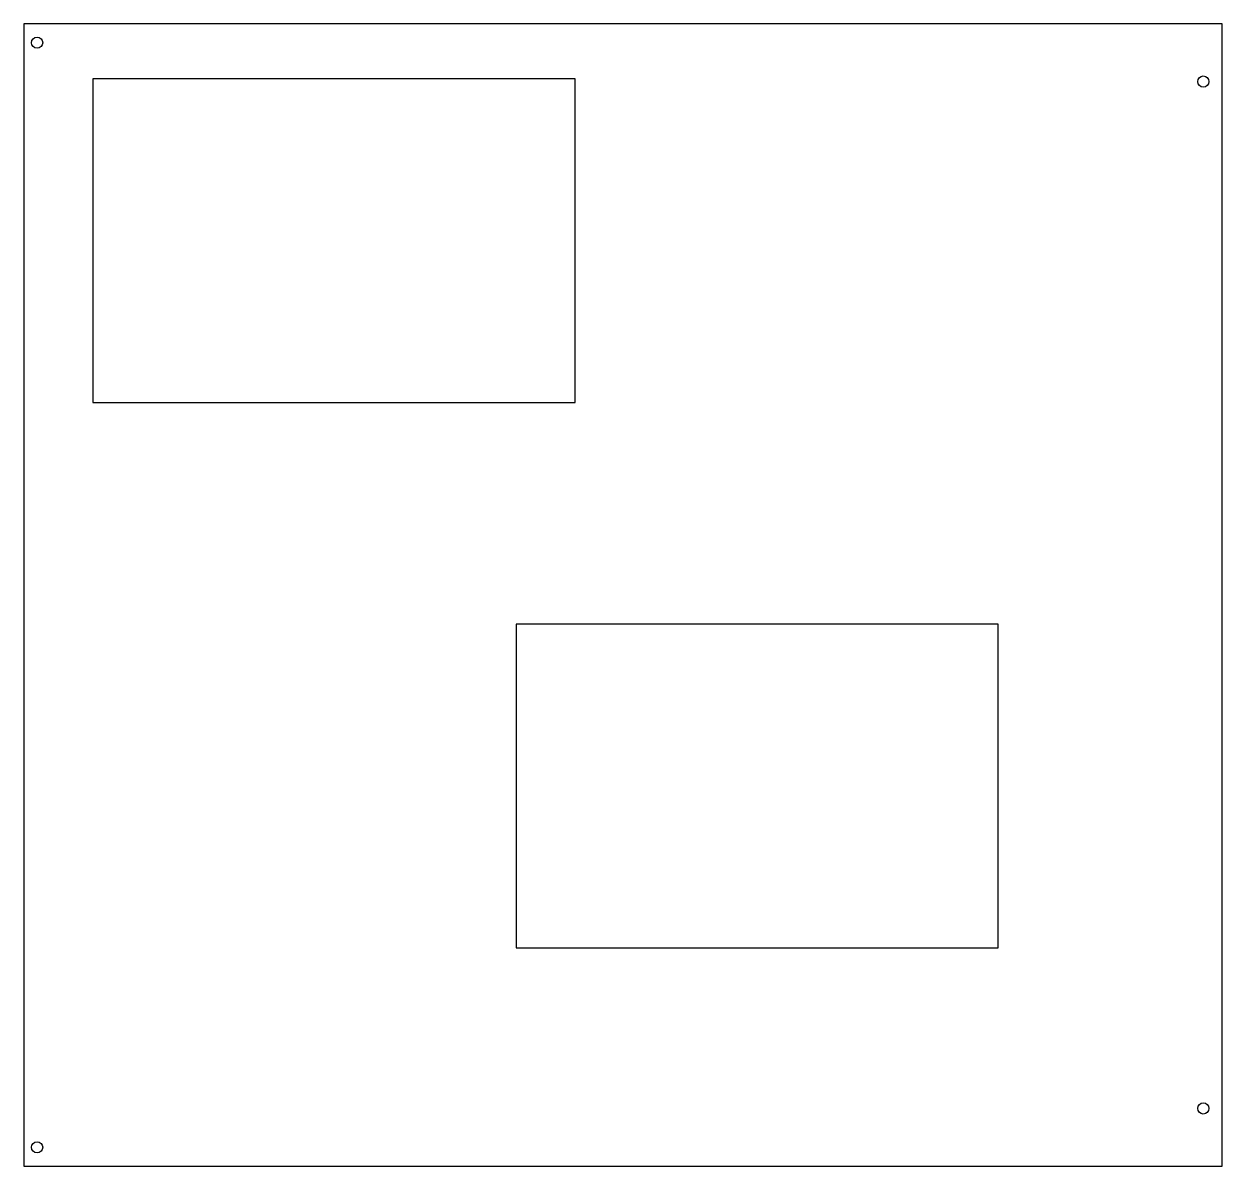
# Model space of a CAD drawing. Header units: millimetres. Extents: x 0 to 320, y 0 to 305.
import ezdxf

# ---------------------------------------------------------------- set-up
doc = ezdxf.new("R2010")
doc.units = ezdxf.units.MM

msp = doc.modelspace()

# ---------------------------------------------------------------- linework, layer by layer
at = {"layer": 'fixation_holes'}
for centre in [(3.5, 300), (315, 289.61), (315, 15.39), (3.5, 5)]:
    msp.add_circle(centre, 1.5, dxfattribs=at)
at = {"layer": 'labware'}
for points in [[(18.43, 290.38), (18.43, 203.9), (147.19, 203.9), (147.19, 290.38)], [(131.43, 144.71), (131.43, 58.23), (260.19, 58.23), (260.19, 144.71)]]:
    msp.add_lwpolyline(points, close=True, dxfattribs=at)
at = {"layer": 'plateau'}
msp.add_lwpolyline([(0, 0), (320, 0), (320, 305), (0, 305)], close=True, dxfattribs=at)

doc.saveas('drawing.dxf')
